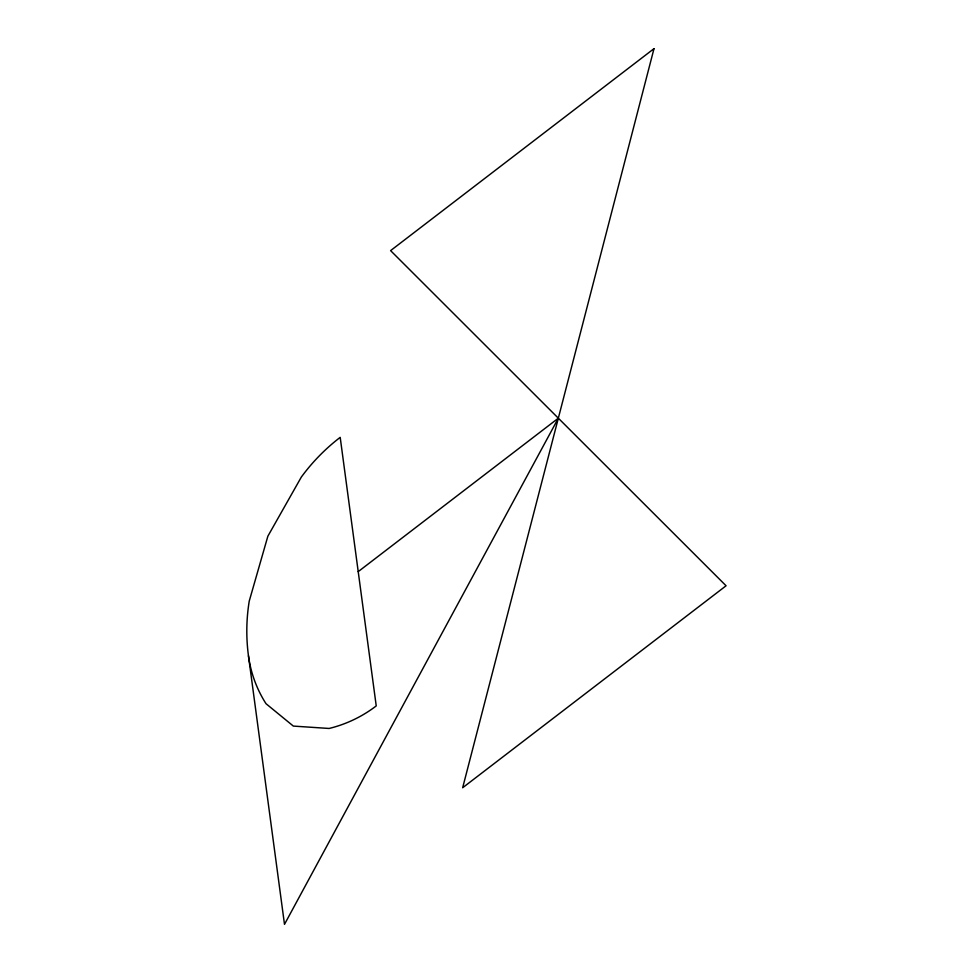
<?xml version="1.0" encoding="UTF-8"?>
<svg xmlns="http://www.w3.org/2000/svg" width="973" height="973" viewBox="0 0 973 973"><rect width="100%" height="100%" fill="white"/><g stroke="black" fill="none" stroke-linecap="round" stroke-linejoin="round"><path stroke-width="1.46" d="M358.21 571.638L558.332 418.195L284.493 924.35L248.456 655.79A194.053 189.455 -18.8 0 1 249.234 601.119L267.867 536.196L301.326 477.074A194.053 189.455 -18.8 0 1 340.197 437.351L376.235 705.912A123.899 120.968 -18.8 0 1 329.117 728.461L293.347 726.089L265.994 703.686A123.899 120.968 -18.8 0 1 248.456 655.79M654.002 48.65L462.661 787.741L726.077 585.77L390.599 250.62L654.002 48.65"/></g></svg>
